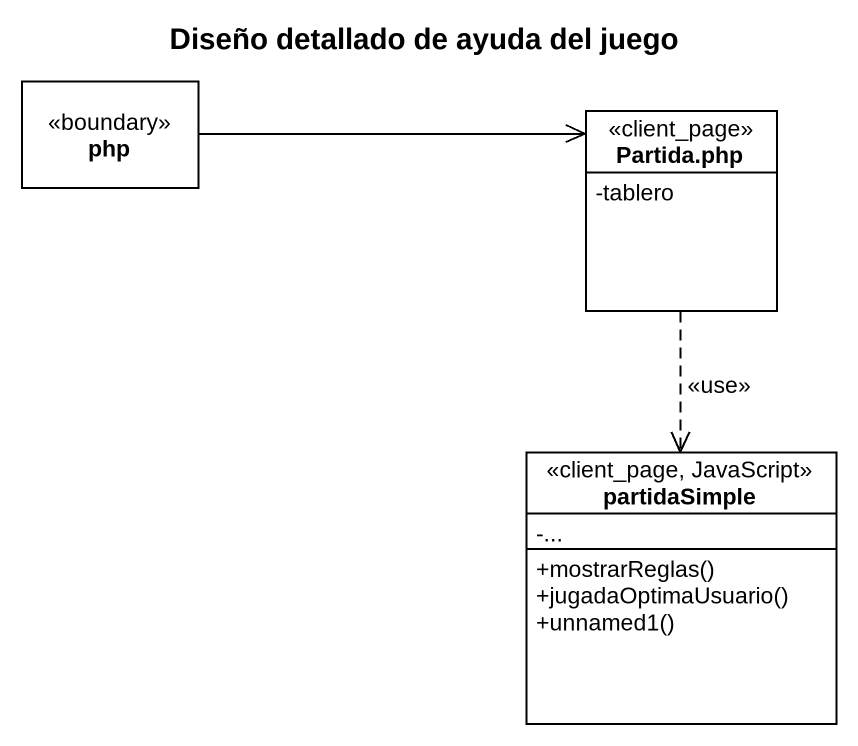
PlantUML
@startuml
title Diseño detallado de ayuda del juego
hide circle
hide empty members
skinparam classAttributeIconSize 0
class php <<boundary>>
class "Partida.php" as Partida_php <<client_page>> {
  -tablero
}
class partidaSimple <<client_page, JavaScript>> {
  -...
  +mostrarReglas()
  +jugadaOptimaUsuario()
  +unnamed1()
}
php -right-> Partida_php
Partida_php ..> partidaSimple : <<use>>
@enduml
